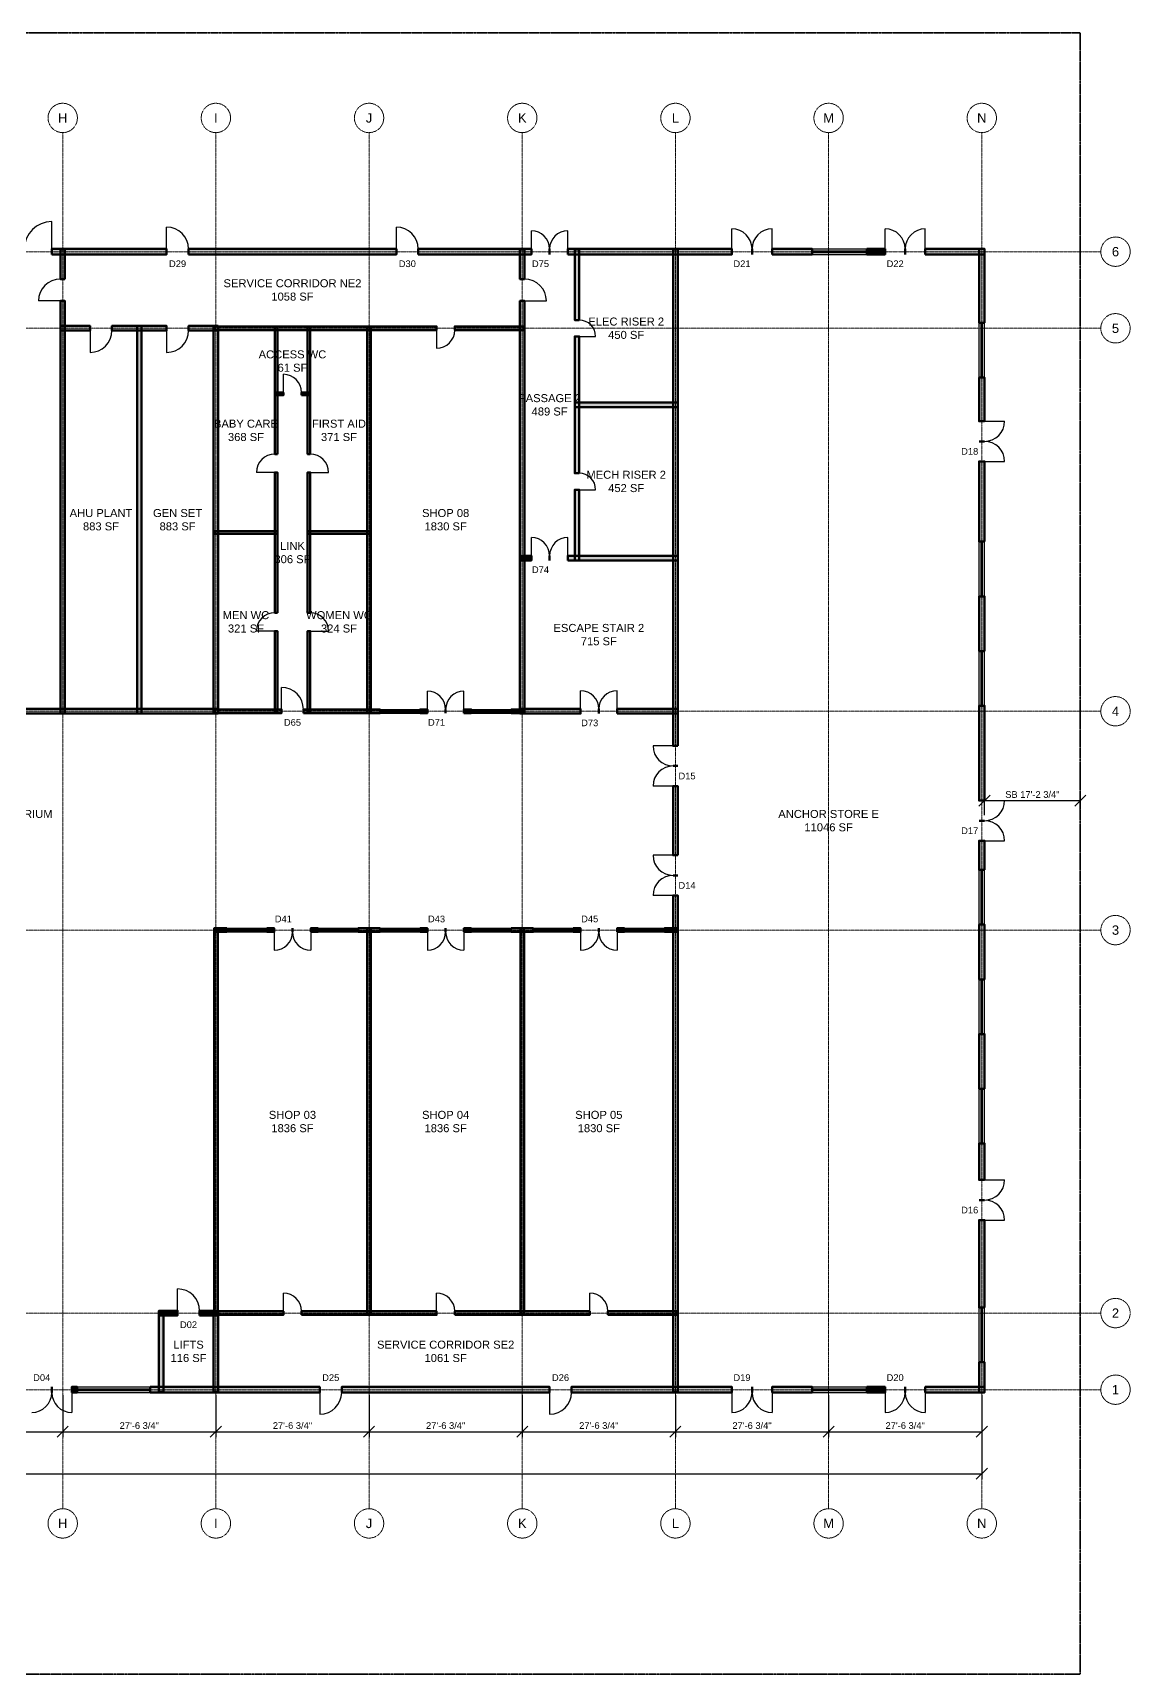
# Model space of a CAD drawing. Header units: inches. Extents: x -108 to 4832, y -12 to 3555.
# Drawn here: x 2463 to 4832, y 0 to 3543 of the extents above; entities that cross this region are included whole.
import ezdxf
from ezdxf.enums import TextEntityAlignment as Align

# ---------------------------------------------------------------- set-up
doc = ezdxf.new("R2010")
doc.units = ezdxf.units.IN
doc.header["$LTSCALE"] = 0.03937
doc.header["$MEASUREMENT"] = 0
doc.linetypes.add('CENTER', pattern=[5.08, 3.175, -0.635, 0.635, -0.635])
doc.linetypes.add('PHANTOM', pattern=[6.35, 3.175, -0.635, 0.635, -0.635, 0.635, -0.635])
for name, color, linetype, lineweight in [('A-ANNO-DIMS', 1, 'Continuous', 18), ('A-ANNO-SYMB', 2, 'Continuous', 18), ('A-AREA-IDEN', 2, 'Continuous', 18), ('A-DOOR', 3, 'Continuous', 25), ('A-GLAZ', 4, 'Continuous', 25), ('A-WALL', 7, 'Continuous', 50), ('A-WALL-PATT', 8, 'Continuous', 9), ('C-PROP-LINE', 1, 'PHANTOM', 35), ('S-GRID', 1, 'CENTER', 13)]:
    doc.layers.add(name, color=color, linetype=linetype, lineweight=lineweight)
doc.styles.add('NCS-ARIAL', font='arial.ttf')
doc.dimstyles.new('ARCH-48', dxfattribs={"dimscale": 192, "dimtxt": 0.075, "dimasz": 0.0625, "dimexe": 0.0625, "dimexo": 0.0625, "dimgap": 0.03125, "dimtad": 1, "dimdec": 4, "dimzin": 3, "dimdsep": 46, "dimlunit": 4, "dimtxsty": 'NCS-ARIAL', "dimtsz": 0.0625, "dimcen": 2.5, "dimclrd": 256, "dimclre": 256, "dimclrt": 256, "dimazin": 3, "dimtfac": 1, "dimtmove": 0, "dimatfit": 3, "dimarcsym": 0})

msp = doc.modelspace()

# ---------------------------------------------------------------- hatches: boundary and pattern name
at = {"layer": 'A-WALL-PATT'}
for points in [[(2503.93701, 3064.96063), (2751.9685, 3064.96063), (2751.9685, 3076.77165), (2503.93701, 3076.77165)], [(2532.48031, 3011.81102), (2532.48031, 3075.7874), (2522.6378, 3075.7874), (2522.6378, 3011.81102)], [(2799.2126, 3064.96063), (3248.0315, 3064.96063), (3248.0315, 3076.77165), (2799.2126, 3076.77165)], [(3295.27559, 3064.96063), (3539.37008, 3064.96063), (3539.37008, 3076.77165), (3295.27559, 3076.77165)], [(3524.6063, 3011.81102), (3524.6063, 3075.7874), (3514.76378, 3075.7874), (3514.76378, 3011.81102)], [(3618.11024, 3064.96063), (3972.44094, 3064.96063), (3972.44094, 3076.77165), (3618.11024, 3076.77165)], [(3642.71654, 2923.22835), (3642.71654, 3075.7874), (3632.87402, 3075.7874), (3632.87402, 2923.22835)], [(3855.31496, 2003.93701), (3855.31496, 3075.7874), (3845.47244, 3075.7874), (3845.47244, 2003.93701)], [(4059.05512, 3064.96063), (4145.66929, 3064.96063), (4145.66929, 3076.77165), (4059.05512, 3076.77165)], [(4263.77953, 3064.96063), (4303.14961, 3064.96063), (4303.14961, 3076.77165), (4263.77953, 3076.77165)], [(4389.76378, 3064.96063), (4517.71654, 3064.96063), (4517.71654, 3076.77165), (4389.76378, 3076.77165)], [(4517.71654, 2917.32283), (4517.71654, 3076.77165), (4505.90551, 3076.77165), (4505.90551, 2917.32283)], [(2532.48031, 2073.8189), (2532.48031, 2964.56693), (2522.6378, 2964.56693), (2522.6378, 2073.8189)], [(3524.6063, 2073.8189), (3524.6063, 2964.56693), (3514.76378, 2964.56693), (3514.76378, 2073.8189)], [(2522.6378, 2900.59055), (2586.61417, 2900.59055), (2586.61417, 2910.43307), (2522.6378, 2910.43307)], [(2633.85827, 2900.59055), (2751.9685, 2900.59055), (2751.9685, 2910.43307), (2633.85827, 2910.43307)], [(2697.83465, 2073.8189), (2697.83465, 2910.43307), (2687.99213, 2910.43307), (2687.99213, 2073.8189)], [(2799.2126, 2900.59055), (2863.18898, 2900.59055), (2863.18898, 2910.43307), (2799.2126, 2910.43307)], [(2863.18898, 2073.8189), (2863.18898, 2910.43307), (2853.34646, 2910.43307), (2853.34646, 2073.8189)], [(2854.33071, 2901.5748), (3334.64567, 2901.5748), (3334.64567, 2909.44882), (2854.33071, 2909.44882)], [(2991.14173, 2633.85827), (2991.14173, 2908.46457), (2985.23622, 2908.46457), (2985.23622, 2633.85827)], [(3062.00787, 2633.85827), (3062.00787, 2908.46457), (3056.10236, 2908.46457), (3056.10236, 2633.85827)], [(3192.91339, 2074.80315), (3192.91339, 2909.44882), (3185.03937, 2909.44882), (3185.03937, 2074.80315)], [(3374.01575, 2901.5748), (3523.62205, 2901.5748), (3523.62205, 2909.44882), (3374.01575, 2909.44882)], [(3642.71654, 2592.51969), (3642.71654, 2887.79528), (3632.87402, 2887.79528), (3632.87402, 2592.51969)], [(4517.71654, 2704.72441), (4517.71654, 2799.2126), (4505.90551, 2799.2126), (4505.90551, 2704.72441)], [(2985.23622, 2760.82677), (3003.93701, 2760.82677), (3003.93701, 2766.73228), (2985.23622, 2766.73228)], [(3043.30709, 2760.82677), (3062.00787, 2760.82677), (3062.00787, 2766.73228), (3043.30709, 2766.73228)], [(3632.87402, 2735.23622), (3855.31496, 2735.23622), (3855.31496, 2745.07874), (3632.87402, 2745.07874)], [(2991.14173, 2291.33858), (2991.14173, 2594.48819), (2985.23622, 2594.48819), (2985.23622, 2291.33858)], [(3062.00787, 2291.33858), (3062.00787, 2594.48819), (3056.10236, 2594.48819), (3056.10236, 2291.33858)], [(4517.71654, 2444.88189), (4517.71654, 2618.11024), (4505.90551, 2618.11024), (4505.90551, 2444.88189)], [(3642.71654, 2404.52756), (3642.71654, 2557.08661), (3632.87402, 2557.08661), (3632.87402, 2404.52756)], [(2855.31496, 2461.61417), (2991.14173, 2461.61417), (2991.14173, 2467.51969), (2855.31496, 2467.51969)], [(3056.10236, 2461.61417), (3191.92913, 2461.61417), (3191.92913, 2467.51969), (3056.10236, 2467.51969)], [(3514.76378, 2404.52756), (3539.37008, 2404.52756), (3539.37008, 2414.37008), (3514.76378, 2414.37008)], [(3618.11024, 2404.52756), (3855.31496, 2404.52756), (3855.31496, 2414.37008), (3618.11024, 2414.37008)], [(4517.71654, 2208.66142), (4517.71654, 2326.77165), (4505.90551, 2326.77165), (4505.90551, 2208.66142)], [(2991.14173, 2075.7874), (2991.14173, 2251.9685), (2985.23622, 2251.9685), (2985.23622, 2075.7874)], [(3062.00787, 2075.7874), (3062.00787, 2251.9685), (3056.10236, 2251.9685), (3056.10236, 2075.7874)], [(4517.71654, 1885.82677), (4517.71654, 2090.55118), (4505.90551, 2090.55118), (4505.90551, 1885.82677)], [(1861.22047, 2073.8189), (2863.18898, 2073.8189), (2863.18898, 2083.66142), (1861.22047, 2083.66142)], [(2854.33071, 2074.80315), (3000, 2074.80315), (3000, 2082.67717), (2854.33071, 2082.67717)], [(3047.24409, 2074.80315), (3212.59843, 2074.80315), (3212.59843, 2082.67717), (3047.24409, 2082.67717)], [(3299.2126, 2074.80315), (3314.96063, 2074.80315), (3314.96063, 2082.67717), (3299.2126, 2082.67717)], [(3393.70079, 2074.80315), (3409.44882, 2074.80315), (3409.44882, 2082.67717), (3393.70079, 2082.67717)], [(3496.06299, 2074.80315), (3523.62205, 2074.80315), (3523.62205, 2082.67717), (3496.06299, 2082.67717)], [(3514.76378, 2073.8189), (3645.66929, 2073.8189), (3645.66929, 2083.66142), (3514.76378, 2083.66142)], [(3724.40945, 2073.8189), (3855.31496, 2073.8189), (3855.31496, 2083.66142), (3724.40945, 2083.66142)], [(3855.31496, 1767.71654), (3855.31496, 1917.32283), (3845.47244, 1917.32283), (3845.47244, 1767.71654)], [(4517.71654, 1736.22047), (4517.71654, 1799.2126), (4505.90551, 1799.2126), (4505.90551, 1736.22047)], [(3855.31496, 609.25197), (3855.31496, 1681.10236), (3845.47244, 1681.10236), (3845.47244, 609.25197)], [(2854.33071, 1602.3622), (2881.88976, 1602.3622), (2881.88976, 1610.23622), (2854.33071, 1610.23622)], [(2862.20472, 775.59055), (2862.20472, 1610.23622), (2854.33071, 1610.23622), (2854.33071, 775.59055)], [(2968.50394, 1602.3622), (2984.25197, 1602.3622), (2984.25197, 1610.23622), (2968.50394, 1610.23622)], [(3062.99213, 1602.3622), (3078.74016, 1602.3622), (3078.74016, 1610.23622), (3062.99213, 1610.23622)], [(3165.35433, 1602.3622), (3212.59843, 1602.3622), (3212.59843, 1610.23622), (3165.35433, 1610.23622)], [(3192.91339, 775.59055), (3192.91339, 1610.23622), (3185.03937, 1610.23622), (3185.03937, 775.59055)], [(3299.2126, 1602.3622), (3314.96063, 1602.3622), (3314.96063, 1610.23622), (3299.2126, 1610.23622)], [(3393.70079, 1602.3622), (3409.44882, 1602.3622), (3409.44882, 1610.23622), (3393.70079, 1610.23622)], [(3496.06299, 1602.3622), (3543.30709, 1602.3622), (3543.30709, 1610.23622), (3496.06299, 1610.23622)], [(3523.62205, 775.59055), (3523.62205, 1610.23622), (3515.74803, 1610.23622), (3515.74803, 775.59055)], [(3629.92126, 1602.3622), (3645.66929, 1602.3622), (3645.66929, 1610.23622), (3629.92126, 1610.23622)], [(3724.40945, 1602.3622), (3740.15748, 1602.3622), (3740.15748, 1610.23622), (3724.40945, 1610.23622)], [(3826.77165, 1602.3622), (3854.33071, 1602.3622), (3854.33071, 1610.23622), (3826.77165, 1610.23622)], [(4517.71654, 1500), (4517.71654, 1618.11024), (4505.90551, 1618.11024), (4505.90551, 1500)], [(4517.71654, 1263.77953), (4517.71654, 1381.88976), (4505.90551, 1381.88976), (4505.90551, 1263.77953)], [(4517.71654, 1066.92913), (4517.71654, 1145.66929), (4505.90551, 1145.66929), (4505.90551, 1066.92913)], [(4517.71654, 791.33858), (4517.71654, 980.31496), (4505.90551, 980.31496), (4505.90551, 791.33858)], [(2735.23622, 774.6063), (2775.59055, 774.6063), (2775.59055, 784.44882), (2735.23622, 784.44882)], [(2745.07874, 609.25197), (2745.07874, 784.44882), (2735.23622, 784.44882), (2735.23622, 609.25197)], [(2822.83465, 774.6063), (2863.18898, 774.6063), (2863.18898, 784.44882), (2822.83465, 784.44882)], [(2863.18898, 609.25197), (2863.18898, 784.44882), (2853.34646, 784.44882), (2853.34646, 609.25197)], [(2854.33071, 775.59055), (3003.93701, 775.59055), (3003.93701, 783.46457), (2854.33071, 783.46457)], [(3043.30709, 775.59055), (3334.64567, 775.59055), (3334.64567, 783.46457), (3043.30709, 783.46457)], [(3374.01575, 775.59055), (3665.35433, 775.59055), (3665.35433, 783.46457), (3374.01575, 783.46457)], [(3704.72441, 775.59055), (3854.33071, 775.59055), (3854.33071, 783.46457), (3704.72441, 783.46457)], [(4517.71654, 608.26772), (4517.71654, 673.22835), (4505.90551, 673.22835), (4505.90551, 608.26772)], [(2547.24409, 608.26772), (2559.05512, 608.26772), (2559.05512, 620.07874), (2547.24409, 620.07874)], [(2716.53543, 608.26772), (3082.67717, 608.26772), (3082.67717, 620.07874), (2716.53543, 620.07874)], [(3129.92126, 608.26772), (3578.74016, 608.26772), (3578.74016, 620.07874), (3129.92126, 620.07874)], [(3625.98425, 608.26772), (3972.44094, 608.26772), (3972.44094, 620.07874), (3625.98425, 620.07874)], [(4059.05512, 608.26772), (4145.66929, 608.26772), (4145.66929, 620.07874), (4059.05512, 620.07874)], [(4263.77953, 608.26772), (4303.14961, 608.26772), (4303.14961, 620.07874), (4263.77953, 620.07874)], [(4389.76378, 608.26772), (4517.71654, 608.26772), (4517.71654, 620.07874), (4389.76378, 620.07874)]]:
    msp.add_hatch(color=256, dxfattribs=at).paths.add_polyline_path(points)

# ---------------------------------------------------------------- linework, layer by layer
at = {"layer": 'A-DOOR'}
for p, q in [((2503.93701, 3076.77165), (2503.93701, 3135.82677)), ((2751.9685, 3076.77165), (2751.9685, 3124.01575)), ((3248.0315, 3076.77165), (3248.0315, 3124.01575)), ((3972.44094, 3076.77165), (3972.44094, 3120.07874)), ((4059.05512, 3076.77165), (4059.05512, 3120.07874)), ((4303.14961, 3076.77165), (4303.14961, 3120.07874)), ((4389.76378, 3076.77165), (4389.76378, 3120.07874)), ((3539.37008, 3076.77165), (3539.37008, 3116.14173)), ((3618.11024, 3076.77165), (3618.11024, 3116.14173)), ((2522.6378, 2964.56693), (2475.3937, 2964.56693)), ((3524.6063, 2964.56693), (3571.85039, 2964.56693)), ((2586.61417, 2900.59055), (2586.61417, 2853.34646)), ((2751.9685, 2900.59055), (2751.9685, 2853.34646)), ((3334.64567, 2901.5748), (3334.64567, 2862.20472)), ((3642.71654, 2887.79528), (3678.14961, 2887.79528)), ((3003.93701, 2766.73228), (3003.93701, 2806.10236)), ((4517.71654, 2704.72441), (4561.02362, 2704.72441)), ((2985.23622, 2594.48819), (2945.86614, 2594.48819)), ((3062.00787, 2594.48819), (3101.37795, 2594.48819)), ((4517.71654, 2618.11024), (4561.02362, 2618.11024)), ((3642.71654, 2557.08661), (3678.14961, 2557.08661)), ((3539.37008, 2414.37008), (3539.37008, 2453.74016)), ((3618.11024, 2414.37008), (3618.11024, 2453.74016)), ((2985.23622, 2251.9685), (2945.86614, 2251.9685)), ((3062.00787, 2251.9685), (3101.37795, 2251.9685)), ((3000, 2082.67717), (3000, 2129.92126)), ((3314.96063, 2082.67717), (3314.96063, 2122.04724)), ((3393.70079, 2082.67717), (3393.70079, 2122.04724)), ((3645.66929, 2083.66142), (3645.66929, 2123.0315)), ((3724.40945, 2083.66142), (3724.40945, 2123.0315)), ((3845.47244, 2003.93701), (3802.16535, 2003.93701)), ((3845.47244, 1917.32283), (3802.16535, 1917.32283)), ((4517.71654, 1885.82677), (4561.02362, 1885.82677)), ((4517.71654, 1799.2126), (4561.02362, 1799.2126)), ((3845.47244, 1767.71654), (3802.16535, 1767.71654)), ((3845.47244, 1681.10236), (3802.16535, 1681.10236)), ((2984.25197, 1602.3622), (2984.25197, 1562.99213)), ((3062.99213, 1602.3622), (3062.99213, 1562.99213)), ((3314.96063, 1602.3622), (3314.96063, 1562.99213)), ((3393.70079, 1602.3622), (3393.70079, 1562.99213)), ((3645.66929, 1602.3622), (3645.66929, 1562.99213)), ((3724.40945, 1602.3622), (3724.40945, 1562.99213)), ((4517.71654, 1066.92913), (4561.02362, 1066.92913)), ((4517.71654, 980.31496), (4561.02362, 980.31496)), ((2775.59055, 784.44882), (2775.59055, 831.69291)), ((3003.93701, 783.46457), (3003.93701, 822.83465)), ((3334.64567, 783.46457), (3334.64567, 822.83465)), ((3665.35433, 783.46457), (3665.35433, 822.83465)), ((2547.24409, 608.26772), (2547.24409, 564.96063)), ((3082.67717, 608.26772), (3082.67717, 561.02362)), ((3578.74016, 608.26772), (3578.74016, 561.02362)), ((3972.44094, 608.26772), (3972.44094, 564.96063)), ((4059.05512, 608.26772), (4059.05512, 564.96063)), ((4303.14961, 608.26772), (4303.14961, 564.96063)), ((4389.76378, 608.26772), (4389.76378, 564.96063))]:
    msp.add_line(p, q, dxfattribs=at)
for centre, radius, start, end in [((2503.93701, 3076.77165), 59.05512, 90, 180), ((2751.9685, 3076.77165), 47.24409, 0, 90), ((3248.0315, 3076.77165), 47.24409, 0, 90), ((3972.44094, 3076.77165), 43.30709, 0, 90), ((4059.05512, 3076.77165), 43.30709, 90, 180), ((4303.14961, 3076.77165), 43.30709, 0, 90), ((4389.76378, 3076.77165), 43.30709, 90, 180), ((3539.37008, 3076.77165), 39.37008, 0, 90), ((3618.11024, 3076.77165), 39.37008, 90, 180), ((2522.6378, 2964.56693), 47.24409, 90, 180), ((3524.6063, 2964.56693), 47.24409, 0, 90), ((3642.71654, 2887.79528), 35.43307, 0, 90), ((2586.61417, 2900.59055), 47.24409, -90, 0), ((2751.9685, 2900.59055), 47.24409, -90, 0), ((3334.64567, 2901.5748), 39.37008, -90, 0), ((3003.93701, 2766.73228), 39.37008, 0, 90), ((4517.71654, 2704.72441), 43.30709, -90, 0), ((4517.71654, 2618.11024), 43.30709, 0, 90), ((2985.23622, 2594.48819), 39.37008, 90, 180), ((3062.00787, 2594.48819), 39.37008, 0, 90), ((3642.71654, 2557.08661), 35.43307, 0, 90), ((3539.37008, 2414.37008), 39.37008, 0, 90), ((3618.11024, 2414.37008), 39.37008, 90, 180), ((2985.23622, 2251.9685), 39.37008, 90, 180), ((3062.00787, 2251.9685), 39.37008, 0, 90), ((3000, 2082.67717), 47.24409, 0, 90), ((3314.96063, 2082.67717), 39.37008, 0, 90), ((3393.70079, 2082.67717), 39.37008, 90, 180), ((3645.66929, 2083.66142), 39.37008, 0, 90), ((3724.40945, 2083.66142), 39.37008, 90, 180), ((3845.47244, 2003.93701), 43.30709, 180, -90), ((3845.47244, 1917.32283), 43.30709, 90, 180), ((4517.71654, 1885.82677), 43.30709, -90, 0), ((4517.71654, 1799.2126), 43.30709, 0, 90), ((3845.47244, 1767.71654), 43.30709, 180, -90), ((3845.47244, 1681.10236), 43.30709, 90, 180), ((2984.25197, 1602.3622), 39.37008, -90, 0), ((3062.99213, 1602.3622), 39.37008, 180, -90), ((3314.96063, 1602.3622), 39.37008, -90, 0), ((3393.70079, 1602.3622), 39.37008, 180, -90), ((3645.66929, 1602.3622), 39.37008, -90, 0), ((3724.40945, 1602.3622), 39.37008, 180, -90), ((4517.71654, 1066.92913), 43.30709, -90, 0), ((4517.71654, 980.31496), 43.30709, 0, 90), ((2775.59055, 784.44882), 47.24409, 0, 90), ((3003.93701, 783.46457), 39.37008, 0, 90), ((3334.64567, 783.46457), 39.37008, 0, 90), ((3665.35433, 783.46457), 39.37008, 0, 90), ((2460.62992, 608.26772), 43.30709, -90, 0), ((2547.24409, 608.26772), 43.30709, 180, -90), ((3082.67717, 608.26772), 47.24409, -90, 0), ((3578.74016, 608.26772), 47.24409, -90, 0), ((3972.44094, 608.26772), 43.30709, -90, 0), ((4059.05512, 608.26772), 43.30709, 180, -90), ((4303.14961, 608.26772), 43.30709, -90, 0), ((4389.76378, 608.26772), 43.30709, 180, -90)]:
    msp.add_arc(centre, radius, start, end, dxfattribs=at)
at = {"layer": 'A-GLAZ'}
for p, q in [((4145.66929, 3076.77165), (4263.77953, 3076.77165)), ((4145.66929, 3072.34252), (4263.77953, 3072.34252)), ((4145.66929, 3069.38976), (4263.77953, 3069.38976)), ((4145.66929, 3064.96063), (4263.77953, 3064.96063)), ((4505.90551, 2799.2126), (4505.90551, 2917.32283)), ((4510.33465, 2799.2126), (4510.33465, 2917.32283)), ((4513.2874, 2799.2126), (4513.2874, 2917.32283)), ((4517.71654, 2799.2126), (4517.71654, 2917.32283)), ((4505.90551, 2326.77165), (4505.90551, 2444.88189)), ((4510.33465, 2326.77165), (4510.33465, 2444.88189)), ((4513.2874, 2326.77165), (4513.2874, 2444.88189)), ((4517.71654, 2326.77165), (4517.71654, 2444.88189)), ((4505.90551, 2090.55118), (4505.90551, 2208.66142)), ((4510.33465, 2090.55118), (4510.33465, 2208.66142)), ((4513.2874, 2090.55118), (4513.2874, 2208.66142)), ((4517.71654, 2090.55118), (4517.71654, 2208.66142)), ((3212.59843, 2082.67717), (3299.2126, 2082.67717)), ((3212.59843, 2079.72441), (3299.2126, 2079.72441)), ((3212.59843, 2077.75591), (3299.2126, 2077.75591)), ((3212.59843, 2074.80315), (3299.2126, 2074.80315)), ((3409.44882, 2082.67717), (3496.06299, 2082.67717)), ((3409.44882, 2079.72441), (3496.06299, 2079.72441)), ((3409.44882, 2077.75591), (3496.06299, 2077.75591)), ((3409.44882, 2074.80315), (3496.06299, 2074.80315)), ((4505.90551, 1618.11024), (4505.90551, 1736.22047)), ((4510.33465, 1618.11024), (4510.33465, 1736.22047)), ((4513.2874, 1618.11024), (4513.2874, 1736.22047)), ((4517.71654, 1618.11024), (4517.71654, 1736.22047)), ((2881.88976, 1610.23622), (2968.50394, 1610.23622)), ((2881.88976, 1607.28346), (2968.50394, 1607.28346)), ((2881.88976, 1605.31496), (2968.50394, 1605.31496)), ((2881.88976, 1602.3622), (2968.50394, 1602.3622)), ((3078.74016, 1610.23622), (3165.35433, 1610.23622)), ((3078.74016, 1607.28346), (3165.35433, 1607.28346)), ((3078.74016, 1605.31496), (3165.35433, 1605.31496)), ((3078.74016, 1602.3622), (3165.35433, 1602.3622)), ((3212.59843, 1610.23622), (3299.2126, 1610.23622)), ((3212.59843, 1607.28346), (3299.2126, 1607.28346)), ((3212.59843, 1605.31496), (3299.2126, 1605.31496)), ((3212.59843, 1602.3622), (3299.2126, 1602.3622)), ((3409.44882, 1610.23622), (3496.06299, 1610.23622)), ((3409.44882, 1607.28346), (3496.06299, 1607.28346)), ((3409.44882, 1605.31496), (3496.06299, 1605.31496)), ((3409.44882, 1602.3622), (3496.06299, 1602.3622)), ((3543.30709, 1610.23622), (3629.92126, 1610.23622)), ((3543.30709, 1607.28346), (3629.92126, 1607.28346)), ((3543.30709, 1605.31496), (3629.92126, 1605.31496)), ((3543.30709, 1602.3622), (3629.92126, 1602.3622)), ((3740.15748, 1610.23622), (3826.77165, 1610.23622)), ((3740.15748, 1607.28346), (3826.77165, 1607.28346)), ((3740.15748, 1605.31496), (3826.77165, 1605.31496)), ((3740.15748, 1602.3622), (3826.77165, 1602.3622)), ((4505.90551, 1381.88976), (4505.90551, 1500)), ((4510.33465, 1381.88976), (4510.33465, 1500)), ((4513.2874, 1381.88976), (4513.2874, 1500)), ((4517.71654, 1381.88976), (4517.71654, 1500)), ((4505.90551, 1145.66929), (4505.90551, 1263.77953)), ((4510.33465, 1145.66929), (4510.33465, 1263.77953)), ((4513.2874, 1145.66929), (4513.2874, 1263.77953)), ((4517.71654, 1145.66929), (4517.71654, 1263.77953)), ((4505.90551, 673.22835), (4505.90551, 791.33858)), ((4510.33465, 673.22835), (4510.33465, 791.33858)), ((4513.2874, 673.22835), (4513.2874, 791.33858)), ((4517.71654, 673.22835), (4517.71654, 791.33858)), ((2559.05512, 620.07874), (2716.53543, 620.07874)), ((2559.05512, 615.64961), (2716.53543, 615.64961)), ((2559.05512, 612.69685), (2716.53543, 612.69685)), ((2559.05512, 608.26772), (2716.53543, 608.26772)), ((4145.66929, 620.07874), (4263.77953, 620.07874)), ((4145.66929, 615.64961), (4263.77953, 615.64961)), ((4145.66929, 612.69685), (4263.77953, 612.69685)), ((4145.66929, 608.26772), (4263.77953, 608.26772))]:
    msp.add_line(p, q, dxfattribs=at)
at = {"layer": 'A-WALL'}
for p, q in [((2503.93701, 3064.96063), (2503.93701, 3076.77165)), ((2751.9685, 3064.96063), (2751.9685, 3076.77165)), ((2799.2126, 3064.96063), (2799.2126, 3076.77165)), ((3248.0315, 3064.96063), (3248.0315, 3076.77165)), ((3295.27559, 3064.96063), (3295.27559, 3076.77165)), ((3539.37008, 3064.96063), (3539.37008, 3076.77165)), ((3578.74016, 3064.96063), (3578.74016, 3076.77165)), ((3578.74016, 3064.96063), (3578.74016, 3076.77165)), ((3618.11024, 3064.96063), (3618.11024, 3076.77165)), ((3972.44094, 3064.96063), (3972.44094, 3076.77165)), ((4015.74803, 3064.96063), (4015.74803, 3076.77165)), ((4015.74803, 3064.96063), (4015.74803, 3076.77165)), ((4059.05512, 3064.96063), (4059.05512, 3076.77165)), ((4145.66929, 3064.96063), (4145.66929, 3076.77165)), ((4263.77953, 3064.96063), (4263.77953, 3076.77165)), ((4303.14961, 3064.96063), (4303.14961, 3076.77165)), ((4346.45669, 3064.96063), (4346.45669, 3076.77165)), ((4346.45669, 3064.96063), (4346.45669, 3076.77165)), ((4389.76378, 3064.96063), (4389.76378, 3076.77165)), ((2532.48031, 3011.81102), (2522.6378, 3011.81102)), ((3524.6063, 3011.81102), (3514.76378, 3011.81102)), ((2532.48031, 2964.56693), (2522.6378, 2964.56693)), ((3524.6063, 2964.56693), (3514.76378, 2964.56693)), ((2586.61417, 2900.59055), (2586.61417, 2910.43307)), ((2633.85827, 2900.59055), (2633.85827, 2910.43307)), ((2751.9685, 2900.59055), (2751.9685, 2910.43307)), ((2799.2126, 2900.59055), (2799.2126, 2910.43307)), ((3334.64567, 2901.5748), (3334.64567, 2909.44882)), ((3374.01575, 2901.5748), (3374.01575, 2909.44882)), ((3642.71654, 2923.22835), (3632.87402, 2923.22835)), ((4517.71654, 2917.32283), (4505.90551, 2917.32283)), ((3642.71654, 2887.79528), (3632.87402, 2887.79528)), ((4517.71654, 2799.2126), (4505.90551, 2799.2126)), ((3003.93701, 2760.82677), (3003.93701, 2766.73228)), ((3043.30709, 2760.82677), (3043.30709, 2766.73228)), ((4517.71654, 2704.72441), (4505.90551, 2704.72441)), ((4517.71654, 2661.41732), (4505.90551, 2661.41732)), ((4517.71654, 2661.41732), (4505.90551, 2661.41732)), ((2991.14173, 2633.85827), (2985.23622, 2633.85827)), ((3062.00787, 2633.85827), (3056.10236, 2633.85827)), ((2991.14173, 2594.48819), (2985.23622, 2594.48819)), ((3062.00787, 2594.48819), (3056.10236, 2594.48819)), ((3642.71654, 2592.51969), (3632.87402, 2592.51969)), ((4517.71654, 2618.11024), (4505.90551, 2618.11024)), ((3642.71654, 2557.08661), (3632.87402, 2557.08661)), ((4517.71654, 2444.88189), (4505.90551, 2444.88189)), ((3539.37008, 2404.52756), (3539.37008, 2414.37008)), ((3578.74016, 2404.52756), (3578.74016, 2414.37008)), ((3578.74016, 2404.52756), (3578.74016, 2414.37008)), ((3618.11024, 2404.52756), (3618.11024, 2414.37008)), ((4517.71654, 2326.77165), (4505.90551, 2326.77165)), ((2991.14173, 2291.33858), (2985.23622, 2291.33858)), ((3062.00787, 2291.33858), (3056.10236, 2291.33858)), ((2991.14173, 2251.9685), (2985.23622, 2251.9685)), ((3062.00787, 2251.9685), (3056.10236, 2251.9685)), ((4517.71654, 2208.66142), (4505.90551, 2208.66142)), ((4517.71654, 2090.55118), (4505.90551, 2090.55118)), ((3000, 2074.80315), (3000, 2082.67717)), ((3047.24409, 2074.80315), (3047.24409, 2082.67717)), ((3212.59843, 2074.80315), (3212.59843, 2082.67717)), ((3299.2126, 2074.80315), (3299.2126, 2082.67717)), ((3314.96063, 2074.80315), (3314.96063, 2082.67717)), ((3354.33071, 2074.80315), (3354.33071, 2082.67717)), ((3354.33071, 2074.80315), (3354.33071, 2082.67717)), ((3393.70079, 2074.80315), (3393.70079, 2082.67717)), ((3409.44882, 2074.80315), (3409.44882, 2082.67717)), ((3496.06299, 2074.80315), (3496.06299, 2082.67717)), ((3645.66929, 2073.8189), (3645.66929, 2083.66142)), ((3685.03937, 2073.8189), (3685.03937, 2083.66142)), ((3685.03937, 2073.8189), (3685.03937, 2083.66142)), ((3724.40945, 2073.8189), (3724.40945, 2083.66142)), ((3855.31496, 2003.93701), (3845.47244, 2003.93701)), ((3855.31496, 1960.62992), (3845.47244, 1960.62992)), ((3855.31496, 1960.62992), (3845.47244, 1960.62992)), ((3855.31496, 1917.32283), (3845.47244, 1917.32283)), ((4517.71654, 1885.82677), (4505.90551, 1885.82677)), ((4517.71654, 1842.51969), (4505.90551, 1842.51969)), ((4517.71654, 1842.51969), (4505.90551, 1842.51969)), ((4517.71654, 1799.2126), (4505.90551, 1799.2126)), ((3855.31496, 1767.71654), (3845.47244, 1767.71654)), ((4517.71654, 1736.22047), (4505.90551, 1736.22047)), ((3855.31496, 1724.40945), (3845.47244, 1724.40945)), ((3855.31496, 1724.40945), (3845.47244, 1724.40945)), ((3855.31496, 1681.10236), (3845.47244, 1681.10236)), ((2881.88976, 1602.3622), (2881.88976, 1610.23622)), ((2968.50394, 1602.3622), (2968.50394, 1610.23622)), ((2984.25197, 1602.3622), (2984.25197, 1610.23622)), ((3023.62205, 1602.3622), (3023.62205, 1610.23622)), ((3023.62205, 1602.3622), (3023.62205, 1610.23622)), ((3062.99213, 1602.3622), (3062.99213, 1610.23622)), ((3078.74016, 1602.3622), (3078.74016, 1610.23622)), ((3165.35433, 1602.3622), (3165.35433, 1610.23622)), ((3212.59843, 1602.3622), (3212.59843, 1610.23622)), ((3299.2126, 1602.3622), (3299.2126, 1610.23622)), ((3314.96063, 1602.3622), (3314.96063, 1610.23622)), ((3354.33071, 1602.3622), (3354.33071, 1610.23622)), ((3354.33071, 1602.3622), (3354.33071, 1610.23622)), ((3393.70079, 1602.3622), (3393.70079, 1610.23622)), ((3409.44882, 1602.3622), (3409.44882, 1610.23622)), ((3496.06299, 1602.3622), (3496.06299, 1610.23622)), ((3543.30709, 1602.3622), (3543.30709, 1610.23622)), ((3629.92126, 1602.3622), (3629.92126, 1610.23622)), ((3645.66929, 1602.3622), (3645.66929, 1610.23622)), ((3685.03937, 1602.3622), (3685.03937, 1610.23622)), ((3685.03937, 1602.3622), (3685.03937, 1610.23622)), ((3724.40945, 1602.3622), (3724.40945, 1610.23622)), ((3740.15748, 1602.3622), (3740.15748, 1610.23622)), ((3826.77165, 1602.3622), (3826.77165, 1610.23622)), ((4517.71654, 1618.11024), (4505.90551, 1618.11024)), ((4517.71654, 1500), (4505.90551, 1500)), ((4517.71654, 1381.88976), (4505.90551, 1381.88976)), ((4517.71654, 1263.77953), (4505.90551, 1263.77953)), ((4517.71654, 1145.66929), (4505.90551, 1145.66929)), ((4517.71654, 1066.92913), (4505.90551, 1066.92913)), ((4517.71654, 1023.62205), (4505.90551, 1023.62205)), ((4517.71654, 1023.62205), (4505.90551, 1023.62205)), ((4517.71654, 980.31496), (4505.90551, 980.31496)), ((2775.59055, 774.6063), (2775.59055, 784.44882)), ((2822.83465, 774.6063), (2822.83465, 784.44882)), ((3003.93701, 775.59055), (3003.93701, 783.46457)), ((3043.30709, 775.59055), (3043.30709, 783.46457)), ((3334.64567, 775.59055), (3334.64567, 783.46457)), ((3374.01575, 775.59055), (3374.01575, 783.46457)), ((3665.35433, 775.59055), (3665.35433, 783.46457)), ((3704.72441, 775.59055), (3704.72441, 783.46457)), ((4517.71654, 791.33858), (4505.90551, 791.33858)), ((4517.71654, 673.22835), (4505.90551, 673.22835)), ((2503.93701, 608.26772), (2503.93701, 620.07874)), ((2503.93701, 608.26772), (2503.93701, 620.07874)), ((2547.24409, 608.26772), (2547.24409, 620.07874)), ((2559.05512, 608.26772), (2559.05512, 620.07874)), ((2716.53543, 608.26772), (2716.53543, 620.07874)), ((3082.67717, 608.26772), (3082.67717, 620.07874)), ((3129.92126, 608.26772), (3129.92126, 620.07874)), ((3578.74016, 608.26772), (3578.74016, 620.07874)), ((3625.98425, 608.26772), (3625.98425, 620.07874)), ((3972.44094, 608.26772), (3972.44094, 620.07874)), ((4015.74803, 608.26772), (4015.74803, 620.07874)), ((4015.74803, 608.26772), (4015.74803, 620.07874)), ((4059.05512, 608.26772), (4059.05512, 620.07874)), ((4145.66929, 608.26772), (4145.66929, 620.07874)), ((4263.77953, 608.26772), (4263.77953, 620.07874)), ((4303.14961, 608.26772), (4303.14961, 620.07874)), ((4346.45669, 608.26772), (4346.45669, 620.07874)), ((4346.45669, 608.26772), (4346.45669, 620.07874)), ((4389.76378, 608.26772), (4389.76378, 620.07874))]:
    msp.add_line(p, q, dxfattribs=at)
for points in [[(2503.93701, 3064.96063), (2751.9685, 3064.96063), (2751.9685, 3076.77165), (2503.93701, 3076.77165)], [(2532.48031, 3011.81102), (2532.48031, 3075.7874), (2522.6378, 3075.7874), (2522.6378, 3011.81102)], [(2799.2126, 3064.96063), (3248.0315, 3064.96063), (3248.0315, 3076.77165), (2799.2126, 3076.77165)], [(3295.27559, 3064.96063), (3539.37008, 3064.96063), (3539.37008, 3076.77165), (3295.27559, 3076.77165)], [(3524.6063, 3011.81102), (3524.6063, 3075.7874), (3514.76378, 3075.7874), (3514.76378, 3011.81102)], [(3618.11024, 3064.96063), (3972.44094, 3064.96063), (3972.44094, 3076.77165), (3618.11024, 3076.77165)], [(3642.71654, 2923.22835), (3642.71654, 3075.7874), (3632.87402, 3075.7874), (3632.87402, 2923.22835)], [(3855.31496, 2003.93701), (3855.31496, 3075.7874), (3845.47244, 3075.7874), (3845.47244, 2003.93701)], [(4059.05512, 3064.96063), (4145.66929, 3064.96063), (4145.66929, 3076.77165), (4059.05512, 3076.77165)], [(4263.77953, 3064.96063), (4303.14961, 3064.96063), (4303.14961, 3076.77165), (4263.77953, 3076.77165)], [(4389.76378, 3064.96063), (4517.71654, 3064.96063), (4517.71654, 3076.77165), (4389.76378, 3076.77165)], [(4517.71654, 2917.32283), (4517.71654, 3076.77165), (4505.90551, 3076.77165), (4505.90551, 2917.32283)], [(2532.48031, 2073.8189), (2532.48031, 2964.56693), (2522.6378, 2964.56693), (2522.6378, 2073.8189)], [(3524.6063, 2073.8189), (3524.6063, 2964.56693), (3514.76378, 2964.56693), (3514.76378, 2073.8189)], [(2522.6378, 2900.59055), (2586.61417, 2900.59055), (2586.61417, 2910.43307), (2522.6378, 2910.43307)], [(2633.85827, 2900.59055), (2751.9685, 2900.59055), (2751.9685, 2910.43307), (2633.85827, 2910.43307)], [(2697.83465, 2073.8189), (2697.83465, 2910.43307), (2687.99213, 2910.43307), (2687.99213, 2073.8189)], [(2799.2126, 2900.59055), (2863.18898, 2900.59055), (2863.18898, 2910.43307), (2799.2126, 2910.43307)], [(2863.18898, 2073.8189), (2863.18898, 2910.43307), (2853.34646, 2910.43307), (2853.34646, 2073.8189)], [(2854.33071, 2901.5748), (3334.64567, 2901.5748), (3334.64567, 2909.44882), (2854.33071, 2909.44882)], [(2991.14173, 2633.85827), (2991.14173, 2908.46457), (2985.23622, 2908.46457), (2985.23622, 2633.85827)], [(3062.00787, 2633.85827), (3062.00787, 2908.46457), (3056.10236, 2908.46457), (3056.10236, 2633.85827)], [(3192.91339, 2074.80315), (3192.91339, 2909.44882), (3185.03937, 2909.44882), (3185.03937, 2074.80315)], [(3374.01575, 2901.5748), (3523.62205, 2901.5748), (3523.62205, 2909.44882), (3374.01575, 2909.44882)], [(3642.71654, 2592.51969), (3642.71654, 2887.79528), (3632.87402, 2887.79528), (3632.87402, 2592.51969)], [(4517.71654, 2704.72441), (4517.71654, 2799.2126), (4505.90551, 2799.2126), (4505.90551, 2704.72441)], [(2985.23622, 2760.82677), (3003.93701, 2760.82677), (3003.93701, 2766.73228), (2985.23622, 2766.73228)], [(3043.30709, 2760.82677), (3062.00787, 2760.82677), (3062.00787, 2766.73228), (3043.30709, 2766.73228)], [(3632.87402, 2735.23622), (3855.31496, 2735.23622), (3855.31496, 2745.07874), (3632.87402, 2745.07874)], [(2991.14173, 2291.33858), (2991.14173, 2594.48819), (2985.23622, 2594.48819), (2985.23622, 2291.33858)], [(3062.00787, 2291.33858), (3062.00787, 2594.48819), (3056.10236, 2594.48819), (3056.10236, 2291.33858)], [(4517.71654, 2444.88189), (4517.71654, 2618.11024), (4505.90551, 2618.11024), (4505.90551, 2444.88189)], [(3642.71654, 2404.52756), (3642.71654, 2557.08661), (3632.87402, 2557.08661), (3632.87402, 2404.52756)], [(2855.31496, 2461.61417), (2991.14173, 2461.61417), (2991.14173, 2467.51969), (2855.31496, 2467.51969)], [(3056.10236, 2461.61417), (3191.92913, 2461.61417), (3191.92913, 2467.51969), (3056.10236, 2467.51969)], [(3514.76378, 2404.52756), (3539.37008, 2404.52756), (3539.37008, 2414.37008), (3514.76378, 2414.37008)], [(3618.11024, 2404.52756), (3855.31496, 2404.52756), (3855.31496, 2414.37008), (3618.11024, 2414.37008)], [(4517.71654, 2208.66142), (4517.71654, 2326.77165), (4505.90551, 2326.77165), (4505.90551, 2208.66142)], [(2991.14173, 2075.7874), (2991.14173, 2251.9685), (2985.23622, 2251.9685), (2985.23622, 2075.7874)], [(3062.00787, 2075.7874), (3062.00787, 2251.9685), (3056.10236, 2251.9685), (3056.10236, 2075.7874)], [(4517.71654, 1885.82677), (4517.71654, 2090.55118), (4505.90551, 2090.55118), (4505.90551, 1885.82677)], [(1861.22047, 2073.8189), (2863.18898, 2073.8189), (2863.18898, 2083.66142), (1861.22047, 2083.66142)], [(2854.33071, 2074.80315), (3000, 2074.80315), (3000, 2082.67717), (2854.33071, 2082.67717)], [(3047.24409, 2074.80315), (3212.59843, 2074.80315), (3212.59843, 2082.67717), (3047.24409, 2082.67717)], [(3299.2126, 2074.80315), (3314.96063, 2074.80315), (3314.96063, 2082.67717), (3299.2126, 2082.67717)], [(3393.70079, 2074.80315), (3409.44882, 2074.80315), (3409.44882, 2082.67717), (3393.70079, 2082.67717)], [(3496.06299, 2074.80315), (3523.62205, 2074.80315), (3523.62205, 2082.67717), (3496.06299, 2082.67717)], [(3514.76378, 2073.8189), (3645.66929, 2073.8189), (3645.66929, 2083.66142), (3514.76378, 2083.66142)], [(3724.40945, 2073.8189), (3855.31496, 2073.8189), (3855.31496, 2083.66142), (3724.40945, 2083.66142)], [(3855.31496, 1767.71654), (3855.31496, 1917.32283), (3845.47244, 1917.32283), (3845.47244, 1767.71654)], [(4517.71654, 1736.22047), (4517.71654, 1799.2126), (4505.90551, 1799.2126), (4505.90551, 1736.22047)], [(3855.31496, 609.25197), (3855.31496, 1681.10236), (3845.47244, 1681.10236), (3845.47244, 609.25197)], [(2854.33071, 1602.3622), (2881.88976, 1602.3622), (2881.88976, 1610.23622), (2854.33071, 1610.23622)], [(2862.20472, 775.59055), (2862.20472, 1610.23622), (2854.33071, 1610.23622), (2854.33071, 775.59055)], [(2968.50394, 1602.3622), (2984.25197, 1602.3622), (2984.25197, 1610.23622), (2968.50394, 1610.23622)], [(3062.99213, 1602.3622), (3078.74016, 1602.3622), (3078.74016, 1610.23622), (3062.99213, 1610.23622)], [(3165.35433, 1602.3622), (3212.59843, 1602.3622), (3212.59843, 1610.23622), (3165.35433, 1610.23622)], [(3192.91339, 775.59055), (3192.91339, 1610.23622), (3185.03937, 1610.23622), (3185.03937, 775.59055)], [(3299.2126, 1602.3622), (3314.96063, 1602.3622), (3314.96063, 1610.23622), (3299.2126, 1610.23622)], [(3393.70079, 1602.3622), (3409.44882, 1602.3622), (3409.44882, 1610.23622), (3393.70079, 1610.23622)], [(3496.06299, 1602.3622), (3543.30709, 1602.3622), (3543.30709, 1610.23622), (3496.06299, 1610.23622)], [(3523.62205, 775.59055), (3523.62205, 1610.23622), (3515.74803, 1610.23622), (3515.74803, 775.59055)], [(3629.92126, 1602.3622), (3645.66929, 1602.3622), (3645.66929, 1610.23622), (3629.92126, 1610.23622)], [(3724.40945, 1602.3622), (3740.15748, 1602.3622), (3740.15748, 1610.23622), (3724.40945, 1610.23622)], [(3826.77165, 1602.3622), (3854.33071, 1602.3622), (3854.33071, 1610.23622), (3826.77165, 1610.23622)], [(4517.71654, 1500), (4517.71654, 1618.11024), (4505.90551, 1618.11024), (4505.90551, 1500)], [(4517.71654, 1263.77953), (4517.71654, 1381.88976), (4505.90551, 1381.88976), (4505.90551, 1263.77953)], [(4517.71654, 1066.92913), (4517.71654, 1145.66929), (4505.90551, 1145.66929), (4505.90551, 1066.92913)], [(4517.71654, 791.33858), (4517.71654, 980.31496), (4505.90551, 980.31496), (4505.90551, 791.33858)], [(2735.23622, 774.6063), (2775.59055, 774.6063), (2775.59055, 784.44882), (2735.23622, 784.44882)], [(2745.07874, 609.25197), (2745.07874, 784.44882), (2735.23622, 784.44882), (2735.23622, 609.25197)], [(2822.83465, 774.6063), (2863.18898, 774.6063), (2863.18898, 784.44882), (2822.83465, 784.44882)], [(2863.18898, 609.25197), (2863.18898, 784.44882), (2853.34646, 784.44882), (2853.34646, 609.25197)], [(2854.33071, 775.59055), (3003.93701, 775.59055), (3003.93701, 783.46457), (2854.33071, 783.46457)], [(3043.30709, 775.59055), (3334.64567, 775.59055), (3334.64567, 783.46457), (3043.30709, 783.46457)], [(3374.01575, 775.59055), (3665.35433, 775.59055), (3665.35433, 783.46457), (3374.01575, 783.46457)], [(3704.72441, 775.59055), (3854.33071, 775.59055), (3854.33071, 783.46457), (3704.72441, 783.46457)], [(4517.71654, 608.26772), (4517.71654, 673.22835), (4505.90551, 673.22835), (4505.90551, 608.26772)], [(2547.24409, 608.26772), (2559.05512, 608.26772), (2559.05512, 620.07874), (2547.24409, 620.07874)], [(2716.53543, 608.26772), (3082.67717, 608.26772), (3082.67717, 620.07874), (2716.53543, 620.07874)], [(3129.92126, 608.26772), (3578.74016, 608.26772), (3578.74016, 620.07874), (3129.92126, 620.07874)], [(3625.98425, 608.26772), (3972.44094, 608.26772), (3972.44094, 620.07874), (3625.98425, 620.07874)], [(4059.05512, 608.26772), (4145.66929, 608.26772), (4145.66929, 620.07874), (4059.05512, 620.07874)], [(4263.77953, 608.26772), (4303.14961, 608.26772), (4303.14961, 620.07874), (4263.77953, 620.07874)], [(4389.76378, 608.26772), (4517.71654, 608.26772), (4517.71654, 620.07874), (4389.76378, 620.07874)]]:
    msp.add_lwpolyline(points, close=True, dxfattribs=at)
at = {"layer": 'C-PROP-LINE'}
msp.add_lwpolyline([(0, 0), (4724.40945, 0), (4724.40945, 3543.30709), (0, 3543.30709)], close=True, dxfattribs=at)
at = {"layer": 'S-GRID'}
for p, q in [((2527.55906, 357.16535), (2527.55906, 3327.87402)), ((2858.26772, 357.16535), (2858.26772, 3327.87402)), ((3188.97638, 357.16535), (3188.97638, 3327.87402)), ((3519.68504, 357.16535), (3519.68504, 3327.87402)), ((3850.3937, 357.16535), (3850.3937, 3327.87402)), ((4181.10236, 357.16535), (4181.10236, 3327.87402)), ((4511.81102, 357.16535), (4511.81102, 3327.87402)), ((-44.40945, 3070.86614), (4768.8189, 3070.86614)), ((-44.40945, 2905.51181), (4768.8189, 2905.51181)), ((-44.40945, 2078.74016), (4768.8189, 2078.74016)), ((-44.40945, 1606.29921), (4768.8189, 1606.29921)), ((-44.40945, 779.52756), (4768.8189, 779.52756)), ((-44.40945, 614.17323), (4768.8189, 614.17323))]:
    msp.add_line(p, q, dxfattribs=at)
for centre in [(2527.55906, 3359.55402), (2858.26772, 3359.55402), (3188.97638, 3359.55402), (3519.68504, 3359.55402), (3850.3937, 3359.55402), (4181.10236, 3359.55402), (4511.81102, 3359.55402), (4800.4989, 3070.86614), (4800.4989, 2905.51181), (4800.4989, 2078.74016), (4800.4989, 1606.29921), (4800.4989, 779.52756), (4800.4989, 614.17323), (2527.55906, 325.48535), (2858.26772, 325.48535), (3188.97638, 325.48535), (3519.68504, 325.48535), (3850.3937, 325.48535), (4181.10236, 325.48535), (4511.81102, 325.48535)]:
    msp.add_circle(centre, 31.68, dxfattribs=at)

# ---------------------------------------------------------------- texts
at = {"layer": 'A-ANNO-SYMB', "style": 'NCS-ARIAL'}
for s, p in [('D29', (2775.59055, 3044.80063)), ('D30', (3271.65354, 3044.80063)), ('D75', (3559.05512, 3044.80063)), ('D21', (3994.09449, 3044.80063)), ('D22', (4324.80315, 3044.80063)), ('D18', (4485.74551, 2639.76378)), ('D74', (3559.05512, 2384.36756)), ('D65', (3023.62205, 2054.64315)), ('D71', (3334.64567, 2054.64315)), ('D73', (3665.35433, 2053.6589)), ('D15', (3875.47496, 1938.97638)), ('D17', (4485.74551, 1820.86614)), ('D14', (3875.47496, 1702.75591)), ('D41', (3003.93701, 1630.39622)), ('D43', (3334.64567, 1630.39622)), ('D45', (3665.35433, 1630.39622)), ('D16', (4485.74551, 1001.9685)), ('D02', (2799.2126, 754.4463)), ('D04', (2482.28346, 640.23874)), ('D25', (3106.29921, 640.23874)), ('D26', (3602.3622, 640.23874)), ('D19', (3994.09449, 640.23874)), ('D20', (4324.80315, 640.23874))]:
    msp.add_text(s, height=14.4, dxfattribs=at).set_placement(p, align=Align.MIDDLE_CENTER)
at = {"layer": 'A-AREA-IDEN', "char_height": 17.28, "attachment_point": 5, "style": 'NCS-ARIAL'}
for s, insert in [('SERVICE CORRIDOR NE2\\P1058 SF', (3023.62205, 2988.18898)), ('ELEC RISER 2\\P450 SF', (3744.09449, 2905.51181)), ('ACCESS WC\\P61 SF', (3023.62205, 2834.64567)), ('PASSAGE 2\\P489 SF', (3578.74016, 2740.15748)), ('BABY CARE\\P368 SF', (2923.22835, 2685.03937)), ('FIRST AID\\P371 SF', (3124.01575, 2685.03937)), ('MECH RISER 2\\P452 SF', (3744.09449, 2574.80315)), ('AHU PLANT\\P883 SF', (2610.23622, 2492.12598)), ('GEN SET\\P883 SF', (2775.59055, 2492.12598)), ('SHOP 08\\P1830 SF', (3354.33071, 2492.12598)), ('LINK\\P306 SF', (3023.62205, 2421.25984)), ('MEN WC\\P321 SF', (2923.22835, 2271.65354)), ('WOMEN WC\\P324 SF', (3124.01575, 2271.65354)), ('ESCAPE STAIR 2\\P715 SF', (3685.03937, 2244.09449)), ('MALL STREET & ATRIUM\\P16055 SF', (2362.20472, 1842.51969)), ('ANCHOR STORE E\\P11046 SF', (4181.10236, 1842.51969)), ('SHOP 03\\P1836 SF', (3023.62205, 1192.91339)), ('SHOP 04\\P1836 SF', (3354.33071, 1192.91339)), ('SHOP 05\\P1830 SF', (3685.03937, 1192.91339)), ('LIFTS\\P116 SF', (2799.2126, 696.85039)), ('SERVICE CORRIDOR SE2\\P1061 SF', (3354.33071, 696.85039))]:
    msp.add_mtext(s, dxfattribs=dict(at, insert=insert))
at = {"layer": 'S-GRID', "style": 'NCS-ARIAL'}
for s, p in [('H', (2527.55906, 3359.55402)), ('I', (2858.26772, 3359.55402)), ('J', (3188.97638, 3359.55402)), ('K', (3519.68504, 3359.55402)), ('L', (3850.3937, 3359.55402)), ('M', (4181.10236, 3359.55402)), ('N', (4511.81102, 3359.55402)), ('6', (4800.4989, 3070.86614)), ('5', (4800.4989, 2905.51181)), ('4', (4800.4989, 2078.74016)), ('3', (4800.4989, 1606.29921)), ('2', (4800.4989, 779.52756)), ('1', (4800.4989, 614.17323)), ('H', (2527.55906, 325.48535)), ('I', (2858.26772, 325.48535)), ('J', (3188.97638, 325.48535)), ('K', (3519.68504, 325.48535)), ('L', (3850.3937, 325.48535)), ('M', (4181.10236, 325.48535)), ('N', (4511.81102, 325.48535))]:
    msp.add_text(s, height=20.16, dxfattribs=at).set_placement(p, align=Align.MIDDLE_CENTER)

# ---------------------------------------------------------------- dimensions: what is measured, and where the dimension line sits
at = {"layer": 'A-ANNO-DIMS'}
for base, p1, p2, text in [((4517.71654, 1885.71969), (4517.71654, 1842.51969), (4724.40945, 1842.51969), 'SB 17\'-2 3/4"'), ((212.59843, 432.75591), (212.59843, 614.17323), (4511.81102, 614.17323), '358\'-3 1/4"'), ((2196.85039, 523.46457), (2196.85039, 614.17323), (2527.55906, 614.17323), '27\'-6 3/4"'), ((2527.55906, 523.46457), (2527.55906, 614.17323), (2858.26772, 614.17323), '27\'-6 3/4"'), ((2858.26772, 523.46457), (2858.26772, 614.17323), (3188.97638, 614.17323), '27\'-6 3/4"'), ((3188.97638, 523.46457), (3188.97638, 614.17323), (3519.68504, 614.17323), '27\'-6 3/4"'), ((3519.68504, 523.46457), (3519.68504, 614.17323), (3850.3937, 614.17323), '27\'-6 3/4"'), ((3850.3937, 523.46457), (3850.3937, 614.17323), (4181.10236, 614.17323), '27\'-6 3/4"'), ((4181.10236, 523.46457), (4181.10236, 614.17323), (4511.81102, 614.17323), '27\'-6 3/4"')]:
    msp.add_linear_dim(base=base, p1=p1, p2=p2, text=text, dimstyle='ARCH-48', dxfattribs=at).render()

doc.saveas('drawing.dxf')
